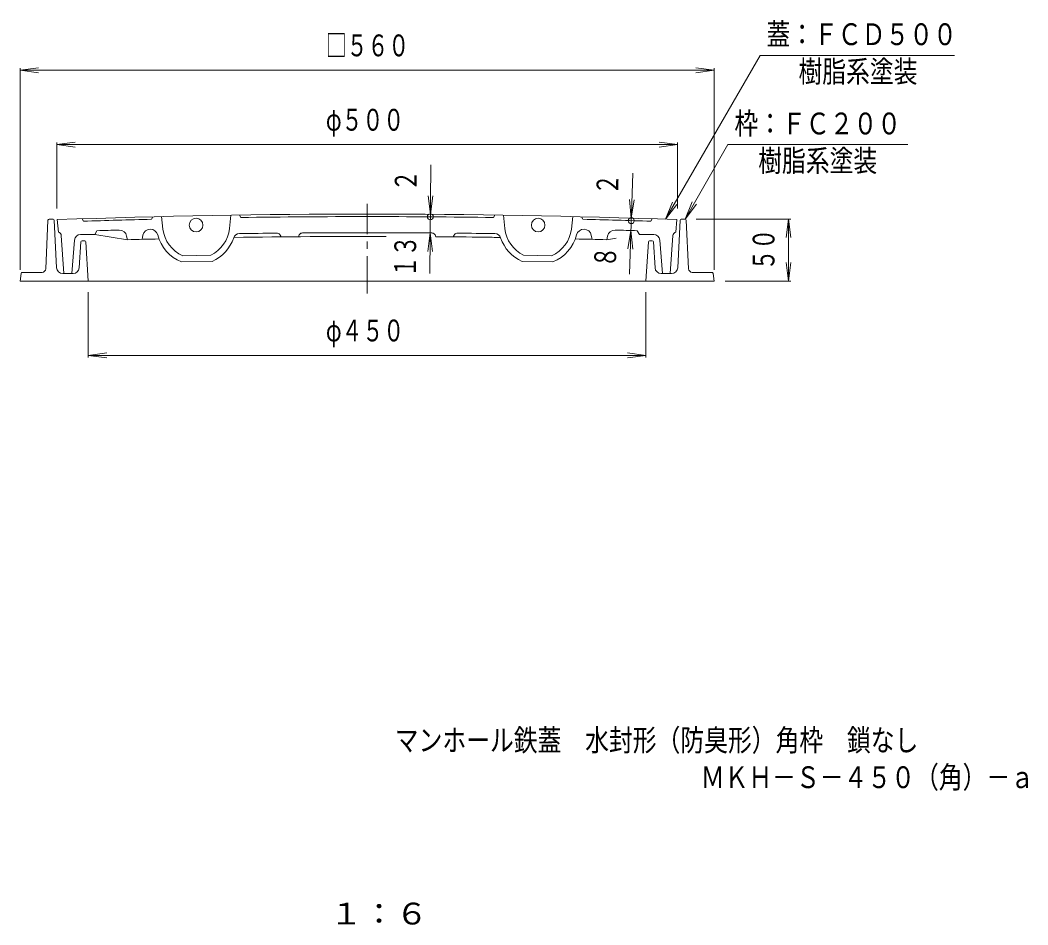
# Model space of a CAD drawing. Units: millimetres, scale not verified. Extents: x -589 to 461, y -801 to 845.
# Drawn here: x -374 to 439, y -801 to -71 of the extents above; entities that cross this region are included whole.
import ezdxf
from ezdxf.enums import TextEntityAlignment as Align

# ---------------------------------------------------------------- set-up
doc = ezdxf.new("R2010")
doc.units = ezdxf.units.MM
doc.header["$LTSCALE"] = 6
doc.header["$PDMODE"] = 32
doc.header["$PDSIZE"] = 4.8
doc.linetypes.add('CHAIN1', pattern=[8, 5, -1, 1, -1])
for name, color, linetype, lineweight in [('1-1_1-1ﾚｲﾔ', 2, 'Continuous', 18), ('1-2_1-2ﾚｲﾔ', 3, 'Continuous', 18), ('1-4_1-4ﾚｲﾔ', 7, 'Continuous', 18), ('1-5_1-5ﾚｲﾔ', 7, 'Continuous', 18)]:
    doc.layers.add(name, color=color, linetype=linetype, lineweight=lineweight)
doc.layers.add('F-4_F-4ﾚｲﾔ', color=2, linetype='Continuous')
doc.layers.add('F-5_F-5ﾚｲﾔ', color=6, linetype='Continuous')
doc.styles.add('ＭＳ ゴシック', font='')
doc.styles.get('ＭＳ ゴシック').set_extended_font_data('MS Gothic')

msp = doc.modelspace()

# ---------------------------------------------------------------- linework, layer by layer
at = {"layer": '1-1_1-1ﾚｲﾔ'}
for p, q in [((-353.34, -271.321), (-351.517, -232.135)), ((-350.518, -231.181), (-347.428, -231.181)), ((-346.429, -232.135), (-344.649, -270.413)), ((158.483, -232.135), (156.702, -270.413)), ((159.482, -231.181), (162.572, -231.181)), ((165.394, -271.321), (163.571, -232.135)), ((-325.03, -249.62), (-326.315, -270.488)), ((-321.913, -248.681), (-324.032, -248.681)), ((-320.915, -249.62), (-318.973, -281.181)), ((132.969, -249.62), (131.027, -281.181)), ((133.967, -248.681), (136.086, -248.681)), ((137.084, -249.62), (138.369, -270.488)), ((-373.096, -275.04), (-373.973, -281.181)), ((-356.337, -274.181), (-372.106, -274.181)), ((-331.305, -275.181), (-339.654, -275.181)), ((143.359, -275.181), (151.708, -275.181)), ((168.391, -274.181), (184.16, -274.181)), ((185.15, -275.04), (186.027, -281.181)), ((-373.973, -281.181), (186.027, -281.181))]:
    msp.add_line(p, q, dxfattribs=at)
for centre, radius, start, end in [((-350.518, -232.181), 1, 90, 177.33324), ((-347.428, -232.181), 1, 2.66676, 90), ((159.482, -232.181), 1, 90, 177.33324), ((162.572, -232.181), 1, 2.66676, 90), ((-324.032, -249.681), 1, 90, 176.47148), ((-321.913, -249.681), 1, 3.52852, 90), ((133.967, -249.681), 1, 90, 176.47148), ((136.086, -249.681), 1, 3.52852, 90), ((-372.106, -275.181), 1, 90, 171.86508), ((-356.337, -271.181), 3, 270, 357.33633), ((-339.654, -270.181), 5, 182.66319, 270), ((-331.305, -270.181), 5, 270, 356.47891), ((143.359, -270.181), 5, 183.52109, 270), ((151.708, -270.181), 5, 270, 357.33681), ((168.391, -271.181), 3, 182.66367, 270), ((184.16, -275.181), 1, 8.13492, 90)]:
    msp.add_arc(centre, radius, start, end, dxfattribs=at)
at = {"layer": '1-2_1-2ﾚｲﾔ', "linetype": 'CHAIN1'}
msp.add_line((-93.973, -291.257), (-93.973, -218.793), dxfattribs=at)
at = {"layer": '1-2_1-2ﾚｲﾔ'}
for p, q in [((-343.973, -231.663), (-342.973, -241.774)), ((-323.973, -230.977), (-322.973, -232.945)), ((-267.973, -231.361), (-266.973, -229.336)), ((-259.973, -229.166), (-258.787, -239.222)), ((-203.973, -228.062), (-205.124, -238.908)), ((-195.973, -229.941), (-196.973, -227.955)), ((8.027, -229.941), (9.027, -227.955)), ((16.027, -228.062), (17.178, -238.908)), ((72.027, -229.166), (70.841, -239.222)), ((80.027, -231.361), (79.027, -229.336)), ((136.027, -230.977), (135.027, -232.945)), ((156.027, -231.663), (155.027, -241.774)), ((-325.195, -243.681), (-313.793, -243.681)), ((-313.793, -243.681), (-311.973, -240.598)), ((-313.793, -243.681), (-287.473, -247.879)), ((-166.272, -242.627), (-166.846, -242.578)), ((-146.131, -242.392), (-146.703, -242.452)), ((-41.815, -242.392), (-41.243, -242.452)), ((-21.674, -242.627), (-21.1, -242.578)), ((125.847, -243.681), (124.027, -240.598)), ((137.249, -243.681), (125.847, -243.681)), ((-330.18, -248.285), (-332.314, -275.181)), ((-287.473, -247.88), (-288.025, -244.949)), ((-275.473, -247.557), (-274.864, -244.29)), ((-164.133, -244.231), (-163.473, -245.544)), ((-148.794, -244.055), (-149.473, -245.419)), ((-39.152, -244.055), (-38.473, -245.419)), ((-23.813, -244.231), (-24.473, -245.544)), ((87.527, -247.557), (86.917, -244.29)), ((99.527, -247.88), (100.079, -244.949)), ((106.847, -246.711), (99.527, -247.879)), ((142.234, -248.285), (144.368, -275.181)), ((-243.789, -265.798), (-218.994, -265.309)), ((-242.835, -260.778), (-220.145, -260.331)), ((55.842, -265.798), (31.048, -265.309)), ((54.889, -260.778), (32.199, -260.331))]:
    msp.add_line(p, q, dxfattribs=at)
for points in [[(-340.778, -244.455), (-338.614, -275.181), (-332.314, -275.181)], [(152.832, -244.455), (150.668, -275.181), (144.368, -275.181)]]:
    msp.add_lwpolyline(points, dxfattribs=at)
for centre in [(-231.973, -236.059), (44.027, -236.059)]:
    msp.add_circle(centre, 5.5, dxfattribs=at)
for centre, radius, start, end in [((-93.973, -7227.197), 7000, 87.95329, 92.04671), ((-93.973, -7227.197), 6998, 91.42476, 91.87526), ((-93.973, -7227.197), 6998, 89.16486, 90.83514), ((-93.973, -7227.197), 6998, 88.12474, 88.57524), ((-343.77, -244.666), 3, 4.02824, 74.58858), ((-325.195, -248.681), 5, 90.00085, 175.46227), ((-93.973, -7227.197), 6990, 91.64058, 91.7872), ((-293.921, -246.061), 6, 10.67113, 91.6497), ((-268.965, -245.39), 6, 90.6472, 169.43343), ((-268.811, -245.386), 6, 14.20834, 92.12637), ((-231.973, -236.059), 32, 194.20831, 248.33145), ((-231.973, -236.059), 27, 186.72783, 246.27908), ((-231.973, -236.059), 27, 295.98012, 353.94402), ((-196.938, -247.957), 5, 90.84552, 161.24252), ((-93.973, -7227.197), 6985, 90.59776, 90.84523), ((-166.814, -245.578), 3, 26.6779, 79.59209), ((-146.109, -245.392), 3, 101.43466, 153.52625), ((-93.973, -7227.197), 6985, 89.57216, 90.42784), ((-41.838, -245.392), 3, 26.47375, 78.56534), ((-21.132, -245.578), 3, 100.40791, 153.3221), ((-93.973, -7227.197), 6985, 89.15477, 89.40224), ((8.992, -247.957), 5, 18.75748, 89.15448), ((44.027, -236.059), 27, 186.05598, 244.01988), ((44.027, -236.059), 27, 293.72092, 353.27217), ((44.027, -236.059), 32, 291.66855, 345.79169), ((80.865, -245.386), 6, 87.87363, 165.79166), ((81.019, -245.39), 6, 10.56657, 89.3528), ((105.975, -246.061), 6, 88.3503, 169.32887), ((-93.973, -7227.197), 6990, 88.2128, 88.35942), ((137.249, -248.681), 5, 4.53773, 89.99915), ((155.824, -244.666), 3, 105.41142, 175.97176), ((-93.973, -7227.197), 6982, 91.37871, 91.5881), ((-231.973, -236.059), 32, 293.92778, 341.24239), ((-93.973, -7227.197), 6982, 89.87372, 90.88284), ((-93.973, -7227.197), 6982, 89.22502, 89.54456), ((-93.973, -7227.197), 6982, 89.11766, 89.22502), ((44.027, -236.059), 32, 198.75766, 246.07222), ((-93.973, -7227.197), 6982, 88.4119, 88.62129)]:
    msp.add_arc(centre, radius, start, end, dxfattribs=at)
at = {"layer": '1-4_1-4ﾚｲﾔ'}
for p, q in [((-373.973, -111.181), (-359.101, -109.223)), ((-373.973, -272.181), (-373.973, -109.381)), ((-373.973, -111.181), (186.027, -111.181)), ((-373.973, -111.181), (-359.101, -113.139)), ((186.027, -111.181), (171.155, -109.223)), ((186.027, -111.181), (171.155, -113.139)), ((186.027, -272.181), (186.027, -109.381)), ((-344.473, -171.181), (-329.601, -169.223)), ((-344.473, -222.681), (-344.473, -169.381)), ((156.527, -171.181), (141.656, -169.223)), ((156.527, -222.681), (156.527, -169.381)), ((-344.473, -171.181), (156.527, -171.181)), ((-344.473, -171.181), (-329.601, -173.139)), ((156.527, -171.181), (141.656, -173.139)), ((-43.288, -275.161), (-42.648, -187.356)), ((117.832, -275.635), (120.316, -194.106)), ((-42.939, -227.383), (-44.789, -212.497)), ((-42.939, -227.383), (-40.873, -212.526)), ((119.209, -230.444), (117.705, -215.52)), ((119.209, -230.444), (121.619, -215.639)), ((171.572, -231.181), (247.827, -231.181)), ((246.027, -231.181), (244.069, -246.053)), ((246.027, -281.181), (246.027, -231.181)), ((246.027, -231.181), (247.985, -246.053)), ((-43.049, -242.383), (-45.115, -257.24)), ((-43.049, -242.383), (-41.199, -257.269)), ((118.904, -240.44), (116.495, -255.245)), ((118.904, -240.44), (120.409, -255.364)), ((246.027, -281.181), (244.069, -266.309)), ((246.027, -281.181), (247.985, -266.309)), ((195.027, -281.181), (247.827, -281.181)), ((-318.973, -290.181), (-318.973, -342.981)), ((131.027, -290.181), (131.027, -342.981)), ((-318.973, -341.181), (-304.101, -339.223)), ((-318.973, -341.181), (131.027, -341.181)), ((-318.973, -341.181), (-304.101, -343.139)), ((131.027, -341.181), (116.155, -339.223)), ((131.027, -341.181), (116.155, -343.139))]:
    msp.add_line(p, q, dxfattribs=at)
for p in [(-42.954, -229.383), (119.148, -232.443)]:
    msp.add_point(p, dxfattribs=at)
at = {"layer": '1-5_1-5ﾚｲﾔ'}
for p, q in [((146.738, -231.337), (223.038, -99.181)), ((223.038, -99.181), (379.941, -99.181)), ((162.572, -231.181), (197.213, -171.181)), ((197.213, -171.181), (342.358, -171.181)), ((146.738, -231.337), (152.478, -217.479)), ((146.738, -231.337), (155.869, -219.437)), ((162.572, -231.181), (168.313, -217.323)), ((162.572, -231.181), (171.704, -219.281))]:
    msp.add_line(p, q, dxfattribs=at)

# ---------------------------------------------------------------- texts
at = {"layer": '1-4_1-4ﾚｲﾔ', "color": 3, "style": 'ＭＳ ゴシック', "width": 0.7}
for s, p in [('□５６０', (-127.273, -105.181)), ('φ５００', (-127.273, -165.181)), ('φ４５０', (-127.273, -335.181))]:
    msp.add_text(s, height=17.6, dxfattribs=at).set_placement(p, align=Align.BOTTOM_LEFT)
for s, rotation, p in [('２', 89.581, (-48.804, -208.809)), ('２', 88.256, (113.766, -212.069)), ('５０', 90, (240.027, -272.681)), ('１３', 89.582, (-49.31, -278.194)), ('８', 88.254, (111.982, -270.611))]:
    msp.add_text(s, height=17.6, rotation=rotation, dxfattribs=at).set_placement(p, align=Align.BOTTOM_LEFT)
at = {"layer": '1-5_1-5ﾚｲﾔ', "color": 6, "style": 'ＭＳ ゴシック', "width": 0.8}
for s, p in [('蓋：ＦＣＤ５００', (228.242, -96.181)), ('樹脂系塗装', (254.089, -126.181)), ('枠：ＦＣ２００', (202.417, -168.181)), ('樹脂系塗装', (221.617, -198.181))]:
    msp.add_text(s, height=17.6, dxfattribs=at).set_placement(p, align=Align.BOTTOM_LEFT)
at = {"layer": 'F-4_F-4ﾚｲﾔ', "color": 6, "style": 'ＭＳ ゴシック', "width": 0.8}
msp.add_text('ＭＫＨ－Ｓ－４５０（角）－ａ', height=17.6, dxfattribs=at).set_placement((175.275, -695.57), align=Align.BOTTOM_LEFT)
at = {"layer": 'F-4_F-4ﾚｲﾔ', "style": 'ＭＳ ゴシック', "width": 1.1}
msp.add_text('１：６', height=17.6, dxfattribs=at).set_placement((-123.973, -805.571), align=Align.BOTTOM_LEFT)
at = {"layer": 'F-5_F-5ﾚｲﾔ', "style": 'ＭＳ ゴシック', "width": 0.8}
msp.add_text('マンホール鉄蓋\u3000水封形（防臭形）角枠\u3000鎖なし', height=17.6, dxfattribs=at).set_placement((-71.689, -665.693), align=Align.BOTTOM_LEFT)

doc.saveas('drawing.dxf')
